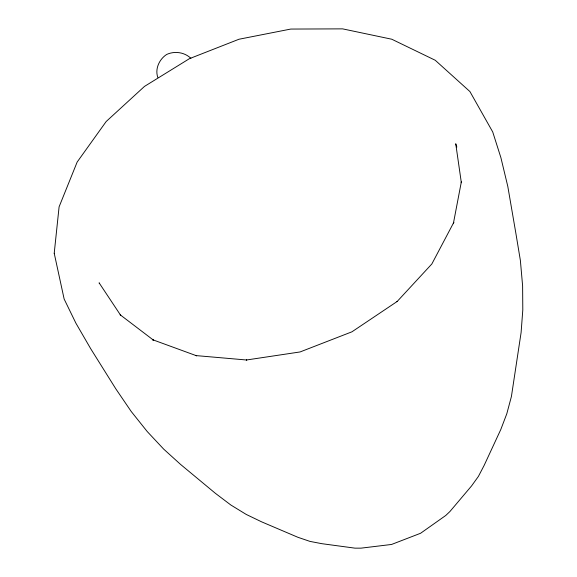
<?xml version="1.0" encoding="UTF-8"?>
<svg xmlns="http://www.w3.org/2000/svg" width="577" height="577" viewBox="0 0 577 577"><rect width="100%" height="100%" fill="white"/><g stroke="black" fill="none" stroke-linecap="round" stroke-linejoin="round"><path stroke-width="0.87" d="M190.872 58.32C184.582 52.211 174.571 50.769 166.63 54.476C159.288 59.251 154.751 69.002 157.838 77.491M99.511 283.552L99.093 282.824L120.708 315.381L120.153 314.775L153.648 340.286L152.328 339.608L196.627 355.8L196.057 355.598L246.74 360.012L246.35 360.012L300.083 351.948L351.934 331.818L397.279 301.403L397.005 301.663L431.848 263.963L453.832 222.325L453.342 223.71L461.333 181.899L461.348 182.721L455.743 143.752L456.833 147.056M54.216 253.26L64.148 299.059L75.919 323.214L90.704 348.724L115.826 388.862L131.246 411.524L147.236 431.553L163.709 449.137L180.579 464.427L215.372 493.306L230.793 504.976L246.235 514.439L261.669 521.86L297.876 537.281L310 541.406L321.843 543.678L354.97 548.15L361.022 548.15L391.567 544.457L420.583 533.271L445.754 515.477L449.901 511.547L471.56 485.928L478.391 476.436L484.153 465.387L500.807 429.483L506.808 413.745L511.417 396.478L521.103 332.525L522.798 309.943L522.618 285.94L520.375 260.451L515.888 233.404L507.796 186.4L500.894 157.658L492.722 131.953L469.923 91.563L435.238 60.26L391.761 39.222L342.608 28.864L290.743 29.066L238.972 39.243L189.422 58.674L144.481 86.413L106.19 121.509L77.152 162.065L59.092 206.855L54.216 253.26"/></g></svg>
